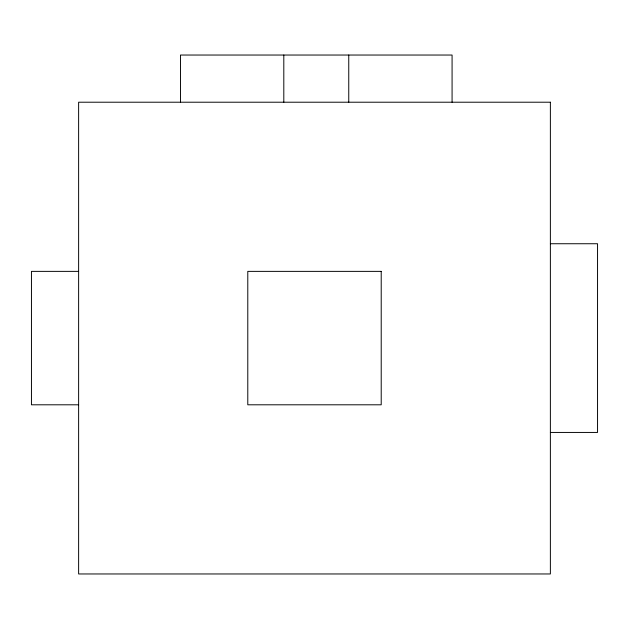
<?xml version="1.0" encoding="UTF-8"?>
<svg xmlns="http://www.w3.org/2000/svg" width="629" height="629" viewBox="0 0 629 629"><rect width="100%" height="100%" fill="white"/><g stroke="black" fill="none" stroke-linecap="round" stroke-linejoin="round"><path stroke-width="0.94" d="M550.375 243.738L597.55 243.738L597.55 432.438L550.375 432.438M78.625 271.374L31.45 271.374L31.45 404.801L78.625 404.801M452.078 102.213L452.078 55.038L180.476 55.038L180.476 102.213M348.757 55.038L348.757 102.213M283.805 55.038L283.805 102.213M550.375 102.213L78.625 102.213L78.625 573.962L550.375 573.962L550.375 102.213M381.213 271.374L247.787 271.374L247.787 404.801L381.213 404.801L381.213 271.374"/></g></svg>
